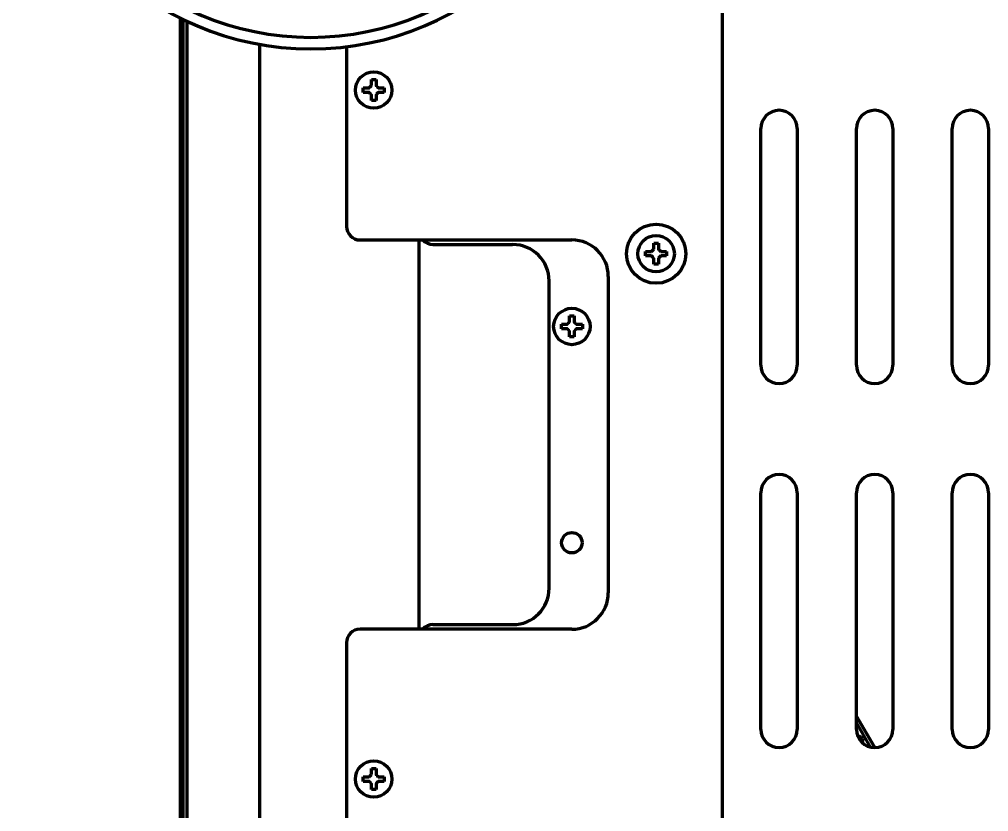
# Model space of a CAD drawing. Header units: inches. Extents: x 904 to 7172, y 213 to 5528.
# Drawn here: x 2760.3 to 2973.1, y 5090 to 5264 of the extents above; entities that cross this region are included whole.
import ezdxf

# ---------------------------------------------------------------- set-up
doc = ezdxf.new("R2010")
doc.units = ezdxf.units.IN

msp = doc.modelspace()

# ---------------------------------------------------------------- linework, layer by layer
at = {"linetype": 'Continuous', "lineweight": 70}
for p, q in [((2914.62, 5358.83), (2914.62, 4735.53)), ((2795.62, 5264.32), (2795.62, 4773.06)), ((2796.3, 4774.06), (2796.3, 5263.98)), ((2797.12, 4450.03), (2797.12, 5263.59)), ((2813.12, 4463.87), (2813.12, 5258.5)), ((2832.12, 5258.01), (2832.12, 5218.55)), ((2835.82, 5248.47), (2835.82, 5248.97)), ((2835.82, 5247.97), (2835.82, 5248.47)), ((2840.42, 5248.97), (2840.42, 5248.47)), ((2840.42, 5248.47), (2840.42, 5247.97)), ((2923.12, 5188.03), (2923.12, 5240.03)), ((2931.12, 5240.03), (2931.12, 5188.03)), ((2944.12, 5188.03), (2944.12, 5240.03)), ((2952.12, 5240.03), (2952.12, 5188.03)), ((2965.12, 5188.03), (2965.12, 5240.03)), ((2973.12, 5240.03), (2973.12, 5188.03)), ((2835.12, 5215.55), (2881.62, 5215.55)), ((2848.12, 5130.05), (2848.12, 5215.54)), ((2851.12, 5214.55), (2868.62, 5214.55)), ((2897.82, 5212.53), (2897.82, 5213.03)), ((2897.82, 5212.03), (2897.82, 5212.53)), ((2902.42, 5213.03), (2902.42, 5212.53)), ((2902.42, 5212.53), (2902.42, 5212.03)), ((2889.62, 5207.55), (2889.62, 5138.05)), ((2876.62, 5139.05), (2876.62, 5206.55)), ((2879.32, 5196.55), (2879.32, 5197.05)), ((2883.92, 5197.05), (2883.92, 5196.55)), ((2879.32, 5196.05), (2879.32, 5196.55)), ((2883.92, 5196.55), (2883.92, 5196.05)), ((2923.12, 5108.03), (2923.12, 5160.03)), ((2931.12, 5160.03), (2931.12, 5108.03)), ((2944.12, 5108.03), (2944.12, 5160.03)), ((2952.12, 5160.03), (2952.12, 5108.03)), ((2965.12, 5108.03), (2965.12, 5160.03)), ((2973.12, 5160.03), (2973.12, 5108.03)), ((2851.12, 5131.05), (2868.62, 5131.05)), ((2881.62, 5130.05), (2835.12, 5130.05)), ((2832.12, 5127.05), (2832.12, 5067.21)), ((2948.13, 5104.03), (2944.12, 5110.98)), ((2948.13, 5104.03), (2944.12, 5110.98)), ((2944.12, 5109.38), (2947.13, 5104.15)), ((2944.83, 5106.45), (2944.41, 5106.52)), ((2944.62, 5106.09), (2944.68, 5106.08)), ((2944.62, 5106.09), (2944.68, 5106.08)), ((2944.68, 5106.08), (2944.9, 5105.93)), ((2944.83, 5106.45), (2944.83, 5106.45)), ((2945.12, 5106.3), (2944.83, 5106.45)), ((2945.12, 5106.3), (2944.83, 5106.45)), ((2944.9, 5105.93), (2945.04, 5105.7)), ((2945.04, 5105.56), (2945.02, 5105.5)), ((2945.04, 5105.7), (2945.04, 5105.56)), ((2945.12, 5106.3), (2945.12, 5106.3)), ((2945.41, 5106), (2945.12, 5106.3)), ((2945.41, 5106), (2945.12, 5106.3)), ((2945.34, 5105.15), (2945.41, 5105.26)), ((2945.34, 5105.15), (2945.41, 5105.26)), ((2945.41, 5106), (2945.41, 5106)), ((2945.49, 5105.7), (2945.41, 5106)), ((2945.48, 5105.7), (2945.41, 5106)), ((2945.41, 5105.26), (2945.48, 5105.56)), ((2945.41, 5105.26), (2945.49, 5105.55)), ((2945.41, 5105.26), (2945.41, 5105.26)), ((2945.49, 5105.7), (2945.48, 5105.7)), ((2945.48, 5105.56), (2945.48, 5105.7)), ((2945.49, 5105.55), (2945.48, 5105.56)), ((2945.49, 5105.55), (2945.49, 5105.7)), ((2835.82, 5097.13), (2835.82, 5097.63)), ((2835.82, 5096.63), (2835.82, 5097.13)), ((2840.42, 5097.63), (2840.42, 5097.13)), ((2840.42, 5097.13), (2840.42, 5096.63))]:
    msp.add_line(p, q, dxfattribs=at)
for centre, radius in [((2838.12, 5248.47), 4), ((2900.12, 5212.53), 6.5), ((2900.12, 5212.53), 4), ((2881.62, 5196.55), 4), ((2881.62, 5149.05), 2.25), ((2838.12, 5097.13), 4)]:
    msp.add_circle(centre, radius, dxfattribs=at)
for centre, radius, start, end in [((2824.32, 5321.53), 64, 180, 0), ((2824.32, 5321.53), 61.47, 180, 0), ((2927.12, 5240.03), 4, 0, 180), ((2948.12, 5240.03), 4, 0, 180), ((2969.12, 5240.03), 4, 0, 180), ((2835.12, 5218.55), 3, 180, 270), ((2851.12, 5217.55), 3, 221.8106, 270), ((2868.62, 5206.55), 8, 0, 90), ((2881.62, 5207.55), 8, 0, 90), ((2927.12, 5188.03), 4, 180, 0), ((2948.12, 5188.03), 4, 180, 0), ((2969.12, 5188.03), 4, 180, 0), ((2927.12, 5160.03), 4, 0, 180), ((2948.12, 5160.03), 4, 0, 180), ((2969.12, 5160.03), 4, 0, 180), ((2868.62, 5139.05), 8, 270, 0), ((2881.62, 5138.05), 8, 270, 0), ((2851.12, 5128.05), 3, 90, 138.1894), ((2835.12, 5127.05), 3, 90, 180), ((2927.12, 5108.03), 4, 180, 0), ((2948.12, 5108.03), 4, 180, 0), ((2969.12, 5108.03), 4, 180, 0)]:
    msp.add_arc(centre, radius, start, end, dxfattribs=at)
for points in [[(2837.62, 5249.47), (2837.62, 5249.52), (2837.62, 5249.63), (2837.62, 5249.79), (2837.62, 5249.95), (2837.62, 5250.11), (2837.62, 5250.26), (2837.62, 5250.42), (2837.62, 5250.58), (2837.62, 5250.71), (2837.62, 5250.77)], [(2837.62, 5250.77), (2837.79, 5250.77), (2838.12, 5250.77), (2838.45, 5250.77), (2838.62, 5250.77)], [(2837.12, 5247.97), (2837.06, 5247.97), (2836.96, 5247.97), (2836.79, 5247.97), (2836.64, 5247.97), (2836.48, 5247.97), (2836.33, 5247.97), (2836.17, 5247.97), (2836.01, 5247.97), (2835.88, 5247.97), (2835.82, 5247.97)], [(2837.12, 5248.97), (2837.14, 5248.99), (2837.19, 5249.04), (2837.26, 5249.11), (2837.33, 5249.18), (2837.4, 5249.25), (2837.48, 5249.33), (2837.55, 5249.4), (2837.59, 5249.45), (2837.62, 5249.47)], [(2837.62, 5247.47), (2837.59, 5247.5), (2837.54, 5247.55), (2837.47, 5247.62), (2837.4, 5247.69), (2837.33, 5247.76), (2837.26, 5247.83), (2837.19, 5247.9), (2837.14, 5247.95), (2837.12, 5247.97)], [(2838.62, 5249.47), (2838.64, 5249.44), (2838.7, 5249.39), (2838.77, 5249.32), (2838.84, 5249.25), (2838.91, 5249.18), (2838.98, 5249.11), (2839.05, 5249.04), (2839.1, 5248.99), (2839.12, 5248.97)], [(2839.12, 5247.97), (2839.09, 5247.95), (2839.05, 5247.9), (2838.98, 5247.83), (2838.9, 5247.75), (2838.83, 5247.68), (2838.76, 5247.61), (2838.69, 5247.54), (2838.64, 5247.49), (2838.62, 5247.47)], [(2839.12, 5248.97), (2839.17, 5248.97), (2839.28, 5248.97), (2839.44, 5248.97), (2839.6, 5248.97), (2839.76, 5248.97), (2839.91, 5248.97), (2840.07, 5248.97), (2840.23, 5248.97), (2840.35, 5248.97), (2840.42, 5248.97)], [(2838.62, 5246.17), (2838.45, 5246.17), (2838.12, 5246.17), (2837.79, 5246.17), (2837.62, 5246.17)], [(2838.62, 5247.47), (2838.62, 5247.41), (2838.62, 5247.31), (2838.62, 5247.15), (2838.62, 5246.99), (2838.62, 5246.83), (2838.62, 5246.68), (2838.62, 5246.52), (2838.62, 5246.36), (2838.62, 5246.23), (2838.62, 5246.17)], [(2899.62, 5213.53), (2899.62, 5213.58), (2899.62, 5213.69), (2899.62, 5213.85), (2899.62, 5214.01), (2899.62, 5214.17), (2899.62, 5214.32), (2899.62, 5214.48), (2899.62, 5214.64), (2899.62, 5214.77), (2899.62, 5214.83)], [(2899.62, 5214.83), (2899.79, 5214.83), (2900.12, 5214.83), (2900.45, 5214.83), (2900.62, 5214.83)], [(2899.12, 5212.03), (2899.06, 5212.03), (2898.96, 5212.03), (2898.79, 5212.03), (2898.64, 5212.03), (2898.48, 5212.03), (2898.33, 5212.03), (2898.17, 5212.03), (2898.01, 5212.03), (2897.88, 5212.03), (2897.82, 5212.03)], [(2899.12, 5213.03), (2899.14, 5213.05), (2899.19, 5213.1), (2899.26, 5213.17), (2899.33, 5213.24), (2899.4, 5213.31), (2899.48, 5213.39), (2899.55, 5213.46), (2899.59, 5213.51), (2899.62, 5213.53)], [(2899.62, 5211.53), (2899.59, 5211.56), (2899.54, 5211.61), (2899.47, 5211.68), (2899.4, 5211.75), (2899.33, 5211.82), (2899.26, 5211.89), (2899.19, 5211.96), (2899.14, 5212.01), (2899.12, 5212.03)], [(2900.62, 5213.53), (2900.64, 5213.5), (2900.7, 5213.45), (2900.77, 5213.38), (2900.84, 5213.31), (2900.91, 5213.24), (2900.98, 5213.17), (2901.05, 5213.1), (2901.1, 5213.05), (2901.12, 5213.03)], [(2901.12, 5212.03), (2901.09, 5212.01), (2901.05, 5211.96), (2900.98, 5211.89), (2900.9, 5211.81), (2900.83, 5211.74), (2900.76, 5211.67), (2900.69, 5211.6), (2900.64, 5211.55), (2900.62, 5211.53)], [(2900.62, 5211.53), (2900.62, 5211.47), (2900.62, 5211.37), (2900.62, 5211.21), (2900.62, 5211.05), (2900.62, 5210.89), (2900.62, 5210.74), (2900.62, 5210.58), (2900.62, 5210.42), (2900.62, 5210.29), (2900.62, 5210.23)], [(2901.12, 5213.03), (2901.17, 5213.03), (2901.28, 5213.03), (2901.44, 5213.03), (2901.6, 5213.03), (2901.76, 5213.03), (2901.91, 5213.03), (2902.07, 5213.03), (2902.23, 5213.03), (2902.35, 5213.03), (2902.42, 5213.03)], [(2900.62, 5210.23), (2900.45, 5210.23), (2900.12, 5210.23), (2899.79, 5210.23), (2899.62, 5210.23)], [(2881.12, 5197.55), (2881.12, 5197.6), (2881.12, 5197.71), (2881.12, 5197.87), (2881.12, 5198.03), (2881.12, 5198.18), (2881.12, 5198.34), (2881.12, 5198.49), (2881.12, 5198.66), (2881.12, 5198.78), (2881.12, 5198.85)], [(2881.12, 5198.85), (2881.29, 5198.85), (2881.62, 5198.85), (2881.95, 5198.85), (2882.12, 5198.85)], [(2880.62, 5197.05), (2880.64, 5197.07), (2880.69, 5197.12), (2880.76, 5197.19), (2880.83, 5197.26), (2880.9, 5197.33), (2880.98, 5197.4), (2881.05, 5197.48), (2881.09, 5197.52), (2881.12, 5197.55)], [(2882.12, 5197.55), (2882.14, 5197.52), (2882.2, 5197.47), (2882.27, 5197.4), (2882.34, 5197.32), (2882.41, 5197.25), (2882.48, 5197.18), (2882.55, 5197.12), (2882.6, 5197.07), (2882.62, 5197.05)], [(2882.62, 5197.05), (2882.67, 5197.05), (2882.78, 5197.05), (2882.94, 5197.05), (2883.1, 5197.05), (2883.26, 5197.05), (2883.41, 5197.05), (2883.57, 5197.05), (2883.73, 5197.05), (2883.85, 5197.05), (2883.92, 5197.05)], [(2880.62, 5196.05), (2880.56, 5196.05), (2880.46, 5196.05), (2880.29, 5196.05), (2880.14, 5196.05), (2879.98, 5196.05), (2879.83, 5196.05), (2879.67, 5196.05), (2879.51, 5196.05), (2879.38, 5196.05), (2879.32, 5196.05)], [(2881.12, 5195.55), (2881.09, 5195.57), (2881.04, 5195.62), (2880.97, 5195.7), (2880.9, 5195.77), (2880.83, 5195.84), (2880.76, 5195.91), (2880.69, 5195.98), (2880.64, 5196.02), (2880.62, 5196.05)], [(2882.62, 5196.05), (2882.59, 5196.02), (2882.55, 5195.98), (2882.48, 5195.9), (2882.4, 5195.83), (2882.33, 5195.76), (2882.26, 5195.69), (2882.19, 5195.62), (2882.14, 5195.57), (2882.12, 5195.55)], [(2882.12, 5195.55), (2882.12, 5195.49), (2882.12, 5195.38), (2882.12, 5195.22), (2882.12, 5195.06), (2882.12, 5194.91), (2882.12, 5194.76), (2882.12, 5194.6), (2882.12, 5194.43), (2882.12, 5194.31), (2882.12, 5194.25)], [(2882.12, 5194.25), (2881.95, 5194.25), (2881.62, 5194.25), (2881.29, 5194.25), (2881.12, 5194.25)], [(2837.62, 5098.13), (2837.62, 5098.18), (2837.62, 5098.29), (2837.62, 5098.45), (2837.62, 5098.61), (2837.62, 5098.76), (2837.62, 5098.92), (2837.62, 5099.07), (2837.62, 5099.24), (2837.62, 5099.36), (2837.62, 5099.43)], [(2837.62, 5099.43), (2837.79, 5099.43), (2838.12, 5099.43), (2838.45, 5099.43), (2838.62, 5099.43)], [(2837.12, 5096.63), (2837.06, 5096.63), (2836.96, 5096.63), (2836.79, 5096.63), (2836.64, 5096.63), (2836.48, 5096.63), (2836.33, 5096.63), (2836.17, 5096.63), (2836.01, 5096.63), (2835.88, 5096.63), (2835.82, 5096.63)], [(2837.12, 5097.63), (2837.14, 5097.65), (2837.19, 5097.7), (2837.26, 5097.77), (2837.33, 5097.84), (2837.4, 5097.91), (2837.48, 5097.98), (2837.55, 5098.06), (2837.59, 5098.1), (2837.62, 5098.13)], [(2837.62, 5096.13), (2837.59, 5096.15), (2837.54, 5096.2), (2837.47, 5096.28), (2837.4, 5096.35), (2837.33, 5096.42), (2837.26, 5096.49), (2837.19, 5096.56), (2837.14, 5096.6), (2837.12, 5096.63)], [(2838.62, 5098.13), (2838.64, 5098.1), (2838.7, 5098.05), (2838.77, 5097.98), (2838.84, 5097.9), (2838.91, 5097.83), (2838.98, 5097.76), (2839.05, 5097.7), (2839.1, 5097.65), (2839.12, 5097.63)], [(2839.12, 5096.63), (2839.09, 5096.6), (2839.05, 5096.56), (2838.98, 5096.48), (2838.9, 5096.41), (2838.83, 5096.34), (2838.76, 5096.27), (2838.69, 5096.2), (2838.64, 5096.15), (2838.62, 5096.13)], [(2839.12, 5097.63), (2839.17, 5097.63), (2839.28, 5097.63), (2839.44, 5097.63), (2839.6, 5097.63), (2839.76, 5097.63), (2839.91, 5097.63), (2840.07, 5097.63), (2840.23, 5097.63), (2840.35, 5097.63), (2840.42, 5097.63)], [(2838.62, 5094.83), (2838.45, 5094.83), (2838.12, 5094.83), (2837.79, 5094.83), (2837.62, 5094.83)], [(2838.62, 5096.13), (2838.62, 5096.07), (2838.62, 5095.96), (2838.62, 5095.8), (2838.62, 5095.64), (2838.62, 5095.49), (2838.62, 5095.34), (2838.62, 5095.18), (2838.62, 5095.01), (2838.62, 5094.89), (2838.62, 5094.83)]]:
    msp.add_open_spline(points, degree=3, dxfattribs=at)
for points in [[(2838.62, 5250.77), (2838.62, 5250.57), (2838.62, 5250.36), (2838.62, 5250.03), (2838.62, 5249.92), (2838.62, 5249.7), (2838.62, 5249.58), (2838.62, 5249.47)], [(2835.82, 5248.97), (2836.02, 5248.97), (2836.23, 5248.97), (2836.56, 5248.97), (2836.67, 5248.97), (2836.89, 5248.97), (2837, 5248.97), (2837.12, 5248.97)], [(2840.42, 5247.97), (2840.22, 5247.97), (2840.01, 5247.97), (2839.68, 5247.97), (2839.57, 5247.97), (2839.35, 5247.97), (2839.23, 5247.97), (2839.12, 5247.97)], [(2837.62, 5246.17), (2837.62, 5246.37), (2837.62, 5246.58), (2837.62, 5246.91), (2837.62, 5247.02), (2837.62, 5247.24), (2837.62, 5247.35), (2837.62, 5247.47)], [(2900.62, 5214.83), (2900.62, 5214.63), (2900.62, 5214.42), (2900.62, 5214.09), (2900.62, 5213.98), (2900.62, 5213.76), (2900.62, 5213.64), (2900.62, 5213.53)], [(2897.82, 5213.03), (2898.02, 5213.03), (2898.23, 5213.03), (2898.56, 5213.03), (2898.67, 5213.03), (2898.89, 5213.03), (2899, 5213.03), (2899.12, 5213.03)], [(2899.62, 5210.23), (2899.62, 5210.43), (2899.62, 5210.64), (2899.62, 5210.97), (2899.62, 5211.08), (2899.62, 5211.3), (2899.62, 5211.41), (2899.62, 5211.53)], [(2902.42, 5212.03), (2902.22, 5212.03), (2902.01, 5212.03), (2901.68, 5212.03), (2901.57, 5212.03), (2901.35, 5212.03), (2901.23, 5212.03), (2901.12, 5212.03)], [(2882.12, 5198.85), (2882.12, 5198.64), (2882.12, 5198.43), (2882.12, 5198.11), (2882.12, 5198), (2882.12, 5197.78), (2882.12, 5197.66), (2882.12, 5197.55)], [(2879.32, 5197.05), (2879.52, 5197.05), (2879.73, 5197.05), (2880.06, 5197.05), (2880.17, 5197.05), (2880.39, 5197.05), (2880.5, 5197.05), (2880.62, 5197.05)], [(2881.12, 5194.25), (2881.12, 5194.45), (2881.12, 5194.66), (2881.12, 5194.98), (2881.12, 5195.09), (2881.12, 5195.32), (2881.12, 5195.43), (2881.12, 5195.55)], [(2883.92, 5196.05), (2883.72, 5196.05), (2883.51, 5196.05), (2883.18, 5196.05), (2883.07, 5196.05), (2882.85, 5196.05), (2882.73, 5196.05), (2882.62, 5196.05)], [(2838.62, 5099.43), (2838.62, 5099.22), (2838.62, 5099.01), (2838.62, 5098.69), (2838.62, 5098.58), (2838.62, 5098.36), (2838.62, 5098.24), (2838.62, 5098.13)], [(2835.82, 5097.63), (2836.02, 5097.63), (2836.23, 5097.63), (2836.56, 5097.63), (2836.67, 5097.63), (2836.89, 5097.63), (2837, 5097.63), (2837.12, 5097.63)], [(2840.42, 5096.63), (2840.22, 5096.63), (2840.01, 5096.63), (2839.68, 5096.63), (2839.57, 5096.63), (2839.35, 5096.63), (2839.23, 5096.63), (2839.12, 5096.63)], [(2837.62, 5094.83), (2837.62, 5095.03), (2837.62, 5095.24), (2837.62, 5095.56), (2837.62, 5095.67), (2837.62, 5095.9), (2837.62, 5096.01), (2837.62, 5096.13)]]:
    msp.add_open_spline(points, degree=3, knots=[0, 0, 0, 0, 0.5, 0.5, 0.75, 0.75, 1, 1, 1, 1], dxfattribs=at)

doc.saveas('drawing.dxf')
